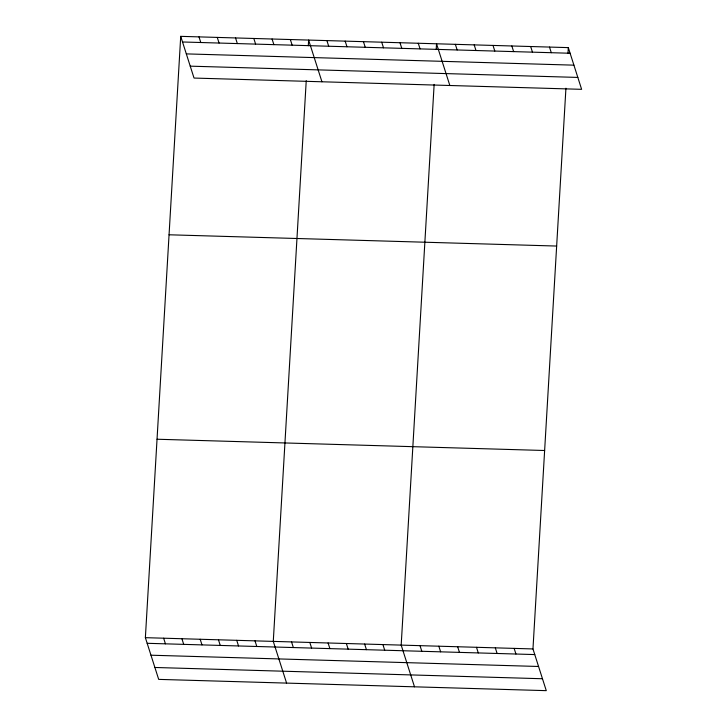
<?xml version="1.0" encoding="UTF-8"?>
<svg xmlns="http://www.w3.org/2000/svg" width="727" height="727" viewBox="0 0 727 727"><rect width="100%" height="100%" fill="white"/><g stroke="black" fill="none" stroke-linecap="round" stroke-linejoin="round"><path stroke-width="1.09" d="M565.933 88.203L532.964 648.938L546.277 690.65L158.686 679.381L145.373 637.67L180.723 36.35L568.314 47.618L581.627 89.33L194.036 78.062L180.723 36.35M306.24 80.661L273.279 641.387L286.592 683.098M308.293 45.71L308.63 40.067L321.943 81.778M434.146 84.377L401.186 645.103L414.499 686.815M436.2 49.427L436.536 43.784L449.849 85.495M567.987 53.253L568.314 47.618M182.513 41.984L570.113 53.253M186.321 53.889L573.912 65.157M190.229 66.157L577.829 77.425M169.055 234.785L556.655 246.053M157.041 439.235L544.632 450.504M145.373 637.67L532.964 648.938M147.172 643.304L534.763 654.573M150.971 655.209L538.562 666.477M154.887 667.477L542.478 678.745M549.494 47.073L551.284 52.698M530.665 46.528L532.464 52.153M511.835 45.974L513.635 51.608M493.015 45.428L494.805 51.063M474.186 44.883L475.985 50.508M455.356 44.338L457.156 49.963M418.261 43.256L420.061 48.882M399.986 42.72L401.786 48.355M381.72 42.193L383.511 47.828M363.445 41.666L365.245 47.291M345.171 41.13L346.97 46.764M326.896 40.603L328.695 46.228M514.143 648.393L515.934 654.018M495.314 647.848L497.114 653.473M290.355 39.54L292.154 45.165M476.485 647.294L478.284 652.928M272.08 39.004L273.879 44.638M457.665 646.748L459.464 652.383M253.814 38.476L255.604 44.102M438.835 646.203L440.635 651.828M235.539 37.94L237.338 43.575M420.015 645.658L421.805 651.283M217.264 37.413L219.063 43.038M198.989 36.877L200.788 42.511M382.911 644.576L384.71 650.211M364.636 644.049L366.435 649.674M346.37 643.513L348.16 649.147M328.095 642.986L329.894 648.611M309.82 642.45L311.619 648.084M291.554 641.923L293.344 647.548M255.004 640.86L256.804 646.485M236.729 640.323L238.529 645.958M218.463 639.796L220.254 645.422M200.189 639.26L201.988 644.894M181.914 638.733L183.713 644.367M163.648 638.206L165.438 643.831"/></g></svg>
